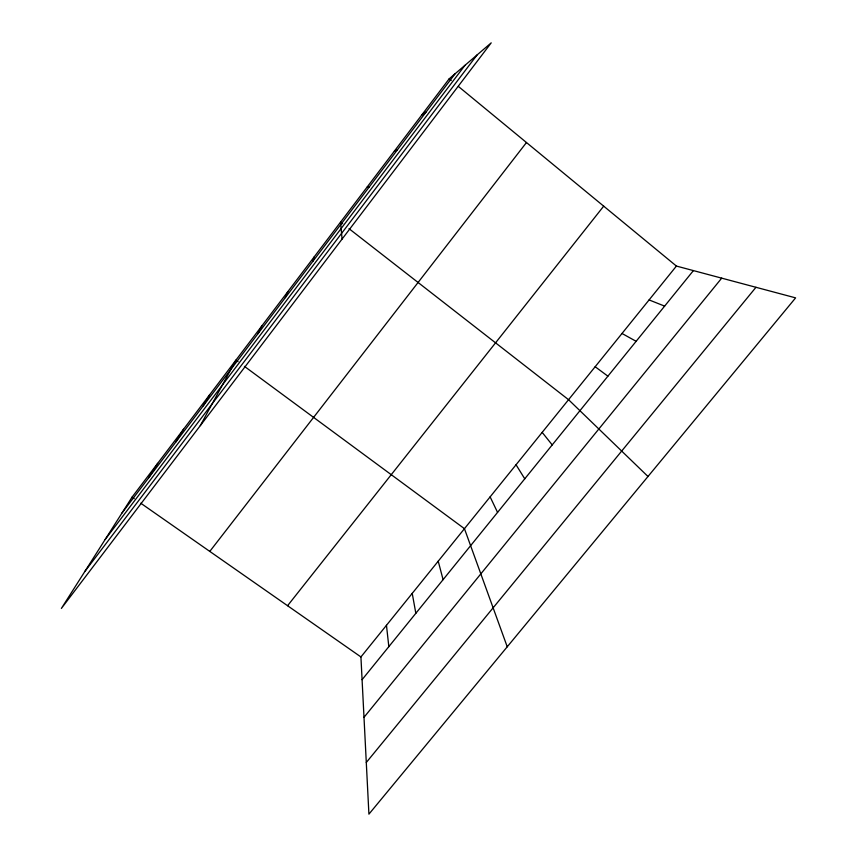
<?xml version="1.0" encoding="UTF-8"?>
<svg xmlns="http://www.w3.org/2000/svg" width="857" height="857" viewBox="0 0 857 857"><rect width="100%" height="100%" fill="white"/><g stroke="black" fill="none" stroke-linecap="round" stroke-linejoin="round"><path stroke-width="1.29" d="M312.912 261.246L314.058 257.068M285.306 297.647L287.781 291.734M257.968 333.705L261.749 326.078M200.302 425.629L235.943 360.101L238.064 361.665M203.259 405.843L209.611 394.841M175.899 441.923L183.527 429.261M148.797 477.649L157.677 463.358M132.064 497.135L61.383 608.416L491.211 42.85L449.164 78.844L132.064 497.135L134.238 498.656M121.973 513.032L455.067 73.788M105.165 539.503L464.976 65.314M84.843 571.49L477.07 54.955M209.794 551.405L526.466 142.53M287.577 605.717L603.703 206.151M360.926 656.944L676.419 266.066L795.617 297.872L368.917 814.15L360.926 656.944L140.762 503.209M362.083 679.676L693.399 270.598M363.989 717.33L721.701 278.15M366.293 762.484L755.97 287.299M421.633 115.159L426.079 112.021M394.359 151.143L397.369 149.879M367.342 186.783L368.938 187.372M649.092 299.929L664.625 306.12M622.011 333.48L636.13 341.311M595.165 366.742L607.892 376.169M244.406 366.346L464.451 528.683L507.237 646.789M342.682 223.731L340.572 222.092L342.072 239.092M349.013 228.669L568.555 399.705L647.988 476.492M449.164 78.844L451.211 80.537M458.388 86.439L676.419 266.066M542.181 432.378L552.219 444.912M516.043 464.762L524.763 478.817M490.129 496.867L497.563 512.4M438.216 561.174L443.09 579.653M412.228 593.387L415.838 613.301M386.464 625.299L388.832 646.649"/></g></svg>
